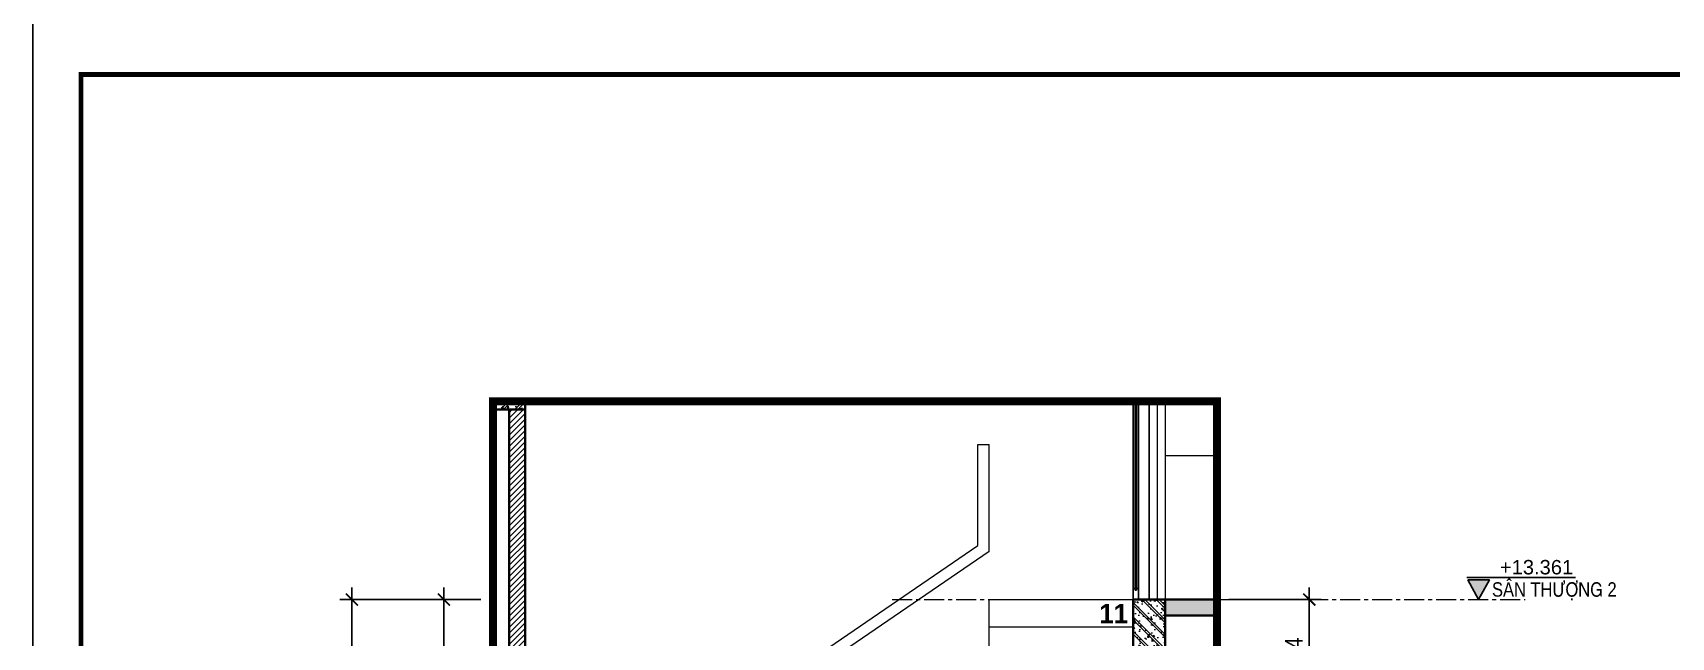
# Model space of a CAD drawing. Header units: inches. Extents: x 236662 to 497023, y -248575 to 81795.
# Drawn here: x 282445 to 292685, y -165385 to -161604 of the extents above; entities that cross this region are included whole.
import ezdxf
from ezdxf.enums import TextEntityAlignment as Align
from ezdxf.xclip import XClip

# ---------------------------------------------------------------- set-up
doc = ezdxf.new("R2010")
doc.units = ezdxf.units.IN
doc.header["$LTSCALE"] = 10
doc.header["$MEASUREMENT"] = 0
doc.header["$XCLIPFRAME"] = 2
doc.linetypes.add('ACAD_ISO02W100', pattern=[15, 12, -3])
doc.linetypes.add('CENTER', pattern=[2, 1.25, -0.25, 0.25, -0.25])
for name, color, linetype, lineweight in [('02. HP_BE TONG', 1, 'Continuous', 35), ('03. HP_TUONG', 2, 'Continuous', 35), ('05. HP_TRUC', 251, 'CENTER', 5), ('06. HP_THAY 1', 134, 'Continuous', 15), ('06. HP_THAY 2', 147, 'Continuous', 13), ('09_HP_HATCH', 8, 'Continuous', 5), ('GHICHU', 7, 'Continuous', 9)]:
    doc.layers.add(name, color=color, linetype=linetype, lineweight=lineweight)
for name, color, linetype in [('04. HP_CUA', 153, 'Continuous'), ('07. HP_KY HIEU', 43, 'Continuous'), ('08. HP_DIM', 118, 'Continuous')]:
    doc.layers.add(name, color=color, linetype=linetype)
doc.layers.add('Tpl_Bound', color=1, linetype='Continuous', plot=False)
doc.styles.add('AVO', font='VNI-Avo-Bold.TTF')
doc.styles.add('BIM STANDARDS', font='VNI-Avo-Bold.TTF')
doc.styles.add('text2', font='VHELVCN.TTF')
doc.styles.add('VN-HELVE', font='VHELVEN.TTF')
doc.dimstyles.new('AL-100 (1-50)', dxfattribs={"dimscale": 0.5, "dimtxt": 220, "dimasz": 150, "dimexe": 150, "dimexo": 150, "dimgap": 80, "dimtad": 1, "dimdec": 0, "dimzin": 9, "dimtxsty": 'text2', "dimblk": 'ARCHTICK', "dimcen": 1, "dimdle": 150, "dimclrd": 256, "dimclre": 256, "dimclrt": 7, "dimadec": 0, "dimazin": 0, "dimtfac": 1, "dimtdec": 0, "dimtix": 1, "dimtmove": 2, "dimatfit": 3, "dimldrblk": 'ARCHTICK', "dimfxl": 1, "dimtolj": 1, "dimtzin": 0, "dimlwd": -1, "dimlwe": -1, "dimarcsym": 0})

# ---------------------------------------------------------------- blocks, each defined once
blk = doc.blocks.new('KHUNG TEN A-3')
at = {"layer": '02. HP_BE TONG', "color": 1, "const_width": 0.5}
blk.add_lwpolyline([(15, 5), (415, 5), (415, 292), (15, 292)], close=True, dxfattribs=at)
at = {"layer": '06. HP_THAY 1'}
blk.add_lwpolyline([(0, 297), (420, 297), (420, 0), (0, 0)], close=True, dxfattribs=at)
at = {"layer": 'Defpoints'}
blk.add_lwpolyline([(0, 0), (420, 0), (420, 297), (0, 297)], close=True, dxfattribs=at)
blk = doc.blocks.new('ÁDASDASDWD')
at = {"layer": '09_HP_HATCH'}
h = blk.add_hatch(dxfattribs=at)
h.set_pattern_fill('CHAU-01', color=256, scale=15, pattern_type=2)
h.set_pattern_definition([(50, (-55376.965, -37444.2), (107.58903, -9.41282), [11.25, -123.75]), (355, (-55376.97, -37444.2), (-20.8127, 112.82882), [9, -99]), (100.4514, (-55368, -37444.99), (86.7764, 103.41593), [9.56103, -105.17132]), (46.1842, (-55376.97, -37414.2), (160.08616, -24.82785), [16.875, -185.625]), (96.6356, (-55363.62, -37416.27), (140.1994, 146.11768), [14.34154, -157.75695]), (351.1842, (-55376.97, -37414.2), (140.1993, 146.1178), [13.5, -148.5]), (21, (-55361.965, -37421.7), (89.53606, -60.39283), [11.25, -123.75]), (326, (-55361.97, -37421.7), (36.4973, 108.7725), [9, -99]), (71.4514, (-55354.5, -37426.73), (126.0334, 48.37957), [9.56103, -105.17132]), (37.5, (-55376.965, -37444.2), (1.823978, 49.934078), [0, -97.8, 0, -100.5, 0, -99.375]), (7.5, (-55376.965, -37444.2), (39.46043, 59.161757), [0, -57.3, 0, -95.55, 0, -37.875]), (327.5, (-55410.415, -37444.2), (80.073365, -3.38323), [0, -37.5, 0, -117, 0, -155.25]), (317.5, (-55425.415, -37444.2), (87.477925, 15.01575), [0, -48.75, 0, -77.7, 0, -110.25]), (45, (-55376.965, -37444.2), (-45.07806, 45.07806), []), (45, (-55376.965, -37425.827), (-45.07806, 45.07806), [])])
h.paths.add_polyline_path([(-100, -350), (100, -350), (100, 0), (-100, 0)])
at = {"layer": '02. HP_BE TONG'}
blk.add_lwpolyline([(-100, -350), (100, -350), (100, 0), (-100, 0)], close=True, dxfattribs=at)
blk = doc.blocks.new('*U162')
for p, q in [((0, 2100), (0, 2350)), ((100, 2100), (100, 2350)), ((0, 0), (0, 2050)), ((65, 70), (65, 1995)), ((100, 70), (100, 1995))]:
    blk.add_line(p, q)
for points in [[(100, 2400), (100, 2350), (73, 2350), (73, 2360), (65, 2360), (65, 2350), (0, 2350), (0, 2400)], [(65, 2100), (65, 2090), (73, 2090), (73, 2100), (100, 2100), (100, 2065), (65, 2065), (65, 2050), (0, 2050), (0, 2100)], [(65, 2065), (65, 1995), (78.5, 1995), (78.5, 2005), (86.5, 2005), (86.5, 1995), (100, 1995), (100, 2065)], [(78.5, 60), (78.5, 70), (65, 70), (65, 0), (100, 0), (100, 70), (86.5, 70), (86.5, 60)]]:
    blk.add_lwpolyline(points, close=True)
at = {"color": 8}
for points in [[(73, 2090), (65, 2090), (65, 2360), (73, 2360)], [(86.5, 60), (78.5, 60), (78.5, 2005), (86.5, 2005)]]:
    blk.add_lwpolyline(points, close=True, dxfattribs=at)
blk = doc.blocks.new('MATCAT 1-1')
at = {"layer": '09_HP_HATCH'}
h = blk.add_hatch(dxfattribs=at)
h.set_pattern_fill('ANSI31', color=8, scale=200)
h.paths.add_polyline_path([(-10900, 15000), (-11000, 15000), (-11000, 11500), (-10900, 11500)])
h.paths.add_polyline_path([(-9400, 14750), (-9500, 14750), (-9500, 11500), (-9400, 11500)])
h = blk.add_hatch(dxfattribs=at)
h.set_pattern_fill('CHAU-01', color=256, scale=15, pattern_type=2)
h.set_pattern_definition([(50, (-138286.48, -65380.05), (107.589027, -9.41282), [11.25, -123.75]), (355, (-138286.48, -65380.05), (-20.8127, 112.82882), [9, -99]), (100.4514, (-138277.52, -65380.83), (86.77641, 103.41593), [9.56103, -105.17132]), (46.1842, (-138286.48, -65350.05), (160.08616, -24.82785), [16.875, -185.625]), (96.6356, (-138273.14, -65352.12), (140.1994, 146.11768), [14.34154, -157.75695]), (351.1842, (-138286.48, -65350.05), (140.1993, 146.11779), [13.5, -148.5]), (21, (-138271.48, -65357.55), (89.53606, -60.392834), [11.25, -123.75]), (326, (-138271.48, -65357.55), (36.4973, 108.77251), [9, -99]), (71.4514, (-138264.02, -65362.58), (126.033394, 48.379575), [9.56103, -105.17132]), (37.5, (-138286.483, -65380.05), (1.823978, 49.934078), [0, -97.8, 0, -100.5, 0, -99.375]), (7.5, (-138286.483, -65380.05), (39.46043, 59.161757), [0, -57.3, 0, -95.55, 0, -37.875]), (327.5, (-138319.933, -65380.05), (80.073365, -3.383231), [0, -37.5, 0, -117, 0, -155.25]), (317.5, (-138334.93, -65380.05), (87.477925, 15.015747), [0, -48.75, 0, -77.7, 0, -110.25]), (45, (-138286.483, -65380.05), (-45.078057, 45.078057), []), (45, (-138286.483, -65361.674), (-45.078057, 45.078057), [])])
h.paths.add_polyline_path([(-5400, 13561), (-5400, 13461), (-200, 13461), (-200, 13561)])
at = {"layer": '02. HP_BE TONG'}
blk.add_lwpolyline([(-5400, 13561), (-5400, 13461), (-200, 13461), (-200, 13561)], close=True, dxfattribs=at)
at = {"layer": '03. HP_TUONG'}
blk.add_lwpolyline([(-9500, 14750), (-9400, 14750), (-9400, 11500), (-9500, 11500)], close=True, dxfattribs=at)
at = {"layer": '06. HP_THAY 1'}
for p, q in [((-5400, 16461), (-5400, 13561)), ((-5450, 15961), (-5450, 13561)), ((-6570, 13899), (-6570, 14531)), ((-6570, 14531), (-6500, 14531)), ((-8500, 12579), (-6570, 13899)), ((-6500, 13862), (-8430, 12542))]:
    blk.add_line(p, q, dxfattribs=at)
for points in [[(0, 13561), (0, 14461), (-5400, 14461)], [(-6500, 13390), (-6500, 13561), (-5600, 13561)], [(-6500, 13219), (-6500, 13390), (-5600, 13390)]]:
    blk.add_lwpolyline(points, dxfattribs=at)
at = {"layer": '06. HP_THAY 2'}
blk.add_line((-6500, 13862), (-6500, 14531), dxfattribs=at)
at = {"layer": '04. HP_CUA', "xscale": -1}
blk.add_blockref('*U162', (-5500, 13561), dxfattribs=at)
at = {"layer": '06. HP_THAY 1'}
blk.add_blockref('ÁDASDASDWD', (-9500, 15100), dxfattribs=at)
at = {"layer": '06. HP_THAY 1', "xscale": -1}
blk.add_blockref('ÁDASDASDWD', (-5500, 13561), dxfattribs=at)
at = {"layer": 'GHICHU', "color": 0, "linetype": 'Continuous', "style": 'AVO'}
blk.add_text('11', height=121, dxfattribs=at).set_placement((-5811, 13413))
blk = doc.blocks.new('_ArchTick')
at = {"color": 0, "linetype": 'ByBlock', "const_width": 0.15}
blk.add_lwpolyline([(-0.5, -0.5), (0.5, 0.5)], dxfattribs=at)
blk = doc.blocks.new('*D467')
at = {"layer": '08. HP_DIM', "transparency": 16777216}
for p, q in [((285014, -167105), (285014, -165074)), ((285246, -165149), (284939, -165149)), ((285246, -167030), (284939, -167030))]:
    blk.add_line(p, q, dxfattribs=at)
at = {"layer": 'Defpoints', "color": 0, "transparency": 16777216}
for p in [(285014, -165149), (285321, -165149), (285321, -167030)]:
    blk.add_point(p, dxfattribs=at)
at = {"layer": '08. HP_DIM', "transparency": 16777216, "xscale": 75, "yscale": 75, "zscale": 75}
for p, rotation in [((285014, -165149), 90), ((285014, -167030), 270)]:
    blk.add_blockref('_ArchTick', p, dxfattribs=dict(at, rotation=rotation))
at = {"layer": '08. HP_DIM', "color": 7, "transparency": 16777216, "insert": (284918, -166090), "char_height": 110, "attachment_point": 5, "rotation": 90, "style": 'text2'}
blk.add_mtext('\\A1;171x11=1881', dxfattribs=at)
blk = doc.blocks.new('*D468')
at = {"layer": '08. HP_DIM', "transparency": 16777216}
for p, q in [((284439, -178585), (284439, -165074)), ((285246, -165149), (284364, -165149)), ((285246, -178510), (284364, -178510))]:
    blk.add_line(p, q, dxfattribs=at)
at = {"layer": 'Defpoints', "color": 0, "transparency": 16777216}
for p in [(284439, -165149), (285321, -165149), (285321, -178510)]:
    blk.add_point(p, dxfattribs=at)
at = {"layer": '08. HP_DIM', "transparency": 16777216, "xscale": 75, "yscale": 75, "zscale": 75}
for p, rotation in [((284439, -165149), 90), ((284439, -178510), 270)]:
    blk.add_blockref('_ArchTick', p, dxfattribs=dict(at, rotation=rotation))
at = {"layer": '08. HP_DIM', "color": 7, "transparency": 16777216, "insert": (284343, -171830), "char_height": 110, "attachment_point": 5, "rotation": 90, "style": 'text2'}
blk.add_mtext('\\A1;13361', dxfattribs=at)
blk = doc.blocks.new('*D479')
at = {"layer": '08. HP_DIM', "transparency": 16777216}
for p, q in [((290423, -165908), (290423, -165074)), ((289921, -165149), (290498, -165149)), ((289396, -165833), (290498, -165833))]:
    blk.add_line(p, q, dxfattribs=at)
at = {"layer": 'Defpoints', "color": 0, "transparency": 16777216}
for p in [(289846, -165149), (290423, -165149), (289321, -165833)]:
    blk.add_point(p, dxfattribs=at)
at = {"layer": '08. HP_DIM', "transparency": 16777216, "xscale": 75, "yscale": 75, "zscale": 75}
for p, rotation in [((290423, -165149), 90), ((290423, -165833), 270)]:
    blk.add_blockref('_ArchTick', p, dxfattribs=dict(at, rotation=rotation))
at = {"layer": '08. HP_DIM', "color": 7, "transparency": 16777216, "insert": (290327, -165491), "char_height": 110, "attachment_point": 5, "rotation": 90, "style": 'text2'}
blk.add_mtext('\\A1;684', dxfattribs=at)
blk = doc.blocks.new('ghi chu caoi tang')
at = {"ltscale": 100}
blk.add_lwpolyline([(613796, -45420), (612834, -45420)], dxfattribs=at)
at = {"flags": 128}
blk.add_lwpolyline([(613789, -45442), (613597, -45442), (613693, -45617)], close=True, dxfattribs=at)
blk.add_lwpolyline([(613789, -45442), (613597, -45442), (613693, -45617)], close=True, dxfattribs=at)
blk.add_solid([(613693, -45617), (613597, -45442), (613789, -45442)])
blk.add_solid([(613693, -45617), (613597, -45442), (613789, -45442)])
at = {"style": 'BIM STANDARDS'}
for p in [(613089, -45362), (613089, -45707)]:
    blk.add_attdef('COS-VEF', text='', height=177, dxfattribs=at).set_placement(p, align=Align.CENTER)

msp = doc.modelspace()

# ---------------------------------------------------------------- linework, layer by layer
at = {"layer": '05. HP_TRUC', "ltscale": 10}
msp.add_line((287815.6, -165149.2, 11.3), (291771.6, -165149.2, 11.3), dxfattribs=at)
at = {"layer": '07. HP_KY HIEU', "linetype": 'ACAD_ISO02W100', "ltscale": 5, "const_width": 50, "elevation": 11.3}
msp.add_lwpolyline([(285321.5, -163910.2), (289846, -163910.2), (289846, -179071.9), (285321.5, -179071.9)], close=True, dxfattribs=at)
at = {"layer": 'Tpl_Bound', "color": 1}
msp.add_lwpolyline([(282444.6, -186454.4), (282444.6, -160959.6), (300375.7, -160959.6), (300375.7, -186454.4)], close=True, dxfattribs=at)

# ---------------------------------------------------------------- block references
at = {"color": 1, "extrusion": (-2.60012e-09, -0.006863, 0.999976), "xscale": 60.37411910564994, "yscale": 60.37411910564994, "zscale": 60.37411910564994, "rotation": 269.9999565870517}
msp.add_blockref('KHUNG TEN A-3', (282444.6, -160956.9, 949.9), dxfattribs=at)
ref = msp.add_blockref('MATCAT 1-1', (294921.5, -178710.2, 11.3))
XClip(ref).set_block_clipping_path([(-9600.0000000003, -361.7677037538), (-5075.5144995119, 14800)])
ref = msp.add_blockref('ghi chu caoi tang', (724676.3, -132949.1, 11.3), dxfattribs=dict(xscale=-0.7058823406696321, yscale=0.7058823555707932, zscale=0.7058823529411761))
ref.add_attrib('COS-VEF', 'SAÂN THÖÔÏNG 2', dxfattribs={"height": 90, "style": 'text2'}).set_placement((291954.5, -165040.7, 11.3), align=Align.TOP_CENTER)
ref.add_attrib('COS-VEF', '+13.361', dxfattribs={"height": 90, "style": 'VN-HELVE'}).set_placement((291843.3, -164991.4, 11.3), align=Align.CENTER)

# ---------------------------------------------------------------- dimensions: what is measured, and where the dimension line sits
at = {"layer": '08. HP_DIM'}
for base, p1, p2, picture, middle in [((284439.5, -165149.2, 11.3), (285321.5, -178510.2, 11.3), (285321.5, -165149.2, 11.3), '*D468', (284343.3, -171829.7, 11.3)), ((290422.7, -165149.2, 11.3), (289321.5, -165833.2, 11.3), (289846, -165149.2, 11.3), '*D479', (290326.5, -165491.2, 11.3))]:
    dim = msp.add_linear_dim(base=base, p1=p1, p2=p2, angle=90, dimstyle='AL-100 (1-50)', dxfattribs=at)
    dim.commit()
    dim.dimension.update_dxf_attribs({"geometry": picture, "text_midpoint": middle})
dim = msp.add_linear_dim(base=(285014, -165149.2, 11.3), p1=(285321.5, -167030.2, 11.3), p2=(285321.5, -165149.2, 11.3), angle=90, text='171x11=<>', dimstyle='AL-100 (1-50)', dxfattribs=at)
dim.commit()
dim.dimension.update_dxf_attribs({"geometry": '*D467', "text_midpoint": (284917.9, -166089.7, 11.3)})

doc.saveas('drawing.dxf')
